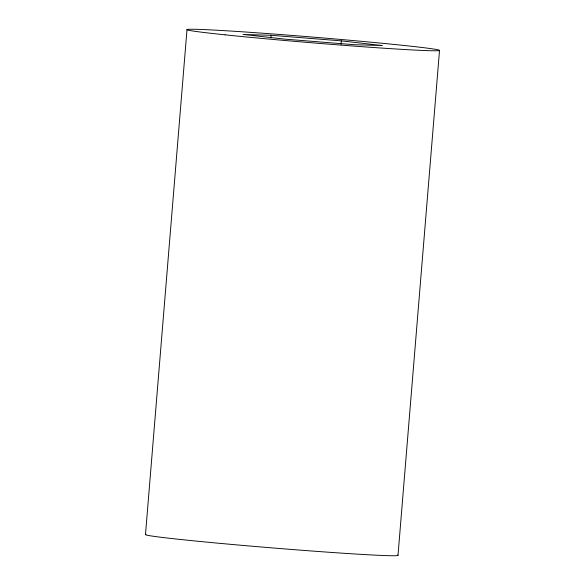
<?xml version="1.0" encoding="UTF-8"?>
<svg xmlns="http://www.w3.org/2000/svg" width="585" height="585" viewBox="0 0 585 585"><rect width="100%" height="100%" fill="white"/><g stroke="black" fill="none" stroke-linecap="round" stroke-linejoin="round"><path stroke-width="0.88" d="M145.475 534.646L186.995 29.681M270.862 37.996L271.089 35.29L341.304 40.87L382.422 45.564L354.342 44.709L285.144 39.158L243.009 34.435L271.089 35.29M341.011 44.475L341.304 40.87M398.005 555.319L439.525 50.354M397.391 555.019A126.696 2.874 4.7 0 1 272.222 547.904A126.696 2.874 4.7 0 1 146.001 534.383M225.101 34.837A126.696 2.874 4.7 0 0 435.635 50.785A126.696 2.874 4.7 0 0 279.045 34.427A126.696 2.874 4.7 0 0 225.101 34.837"/></g></svg>
